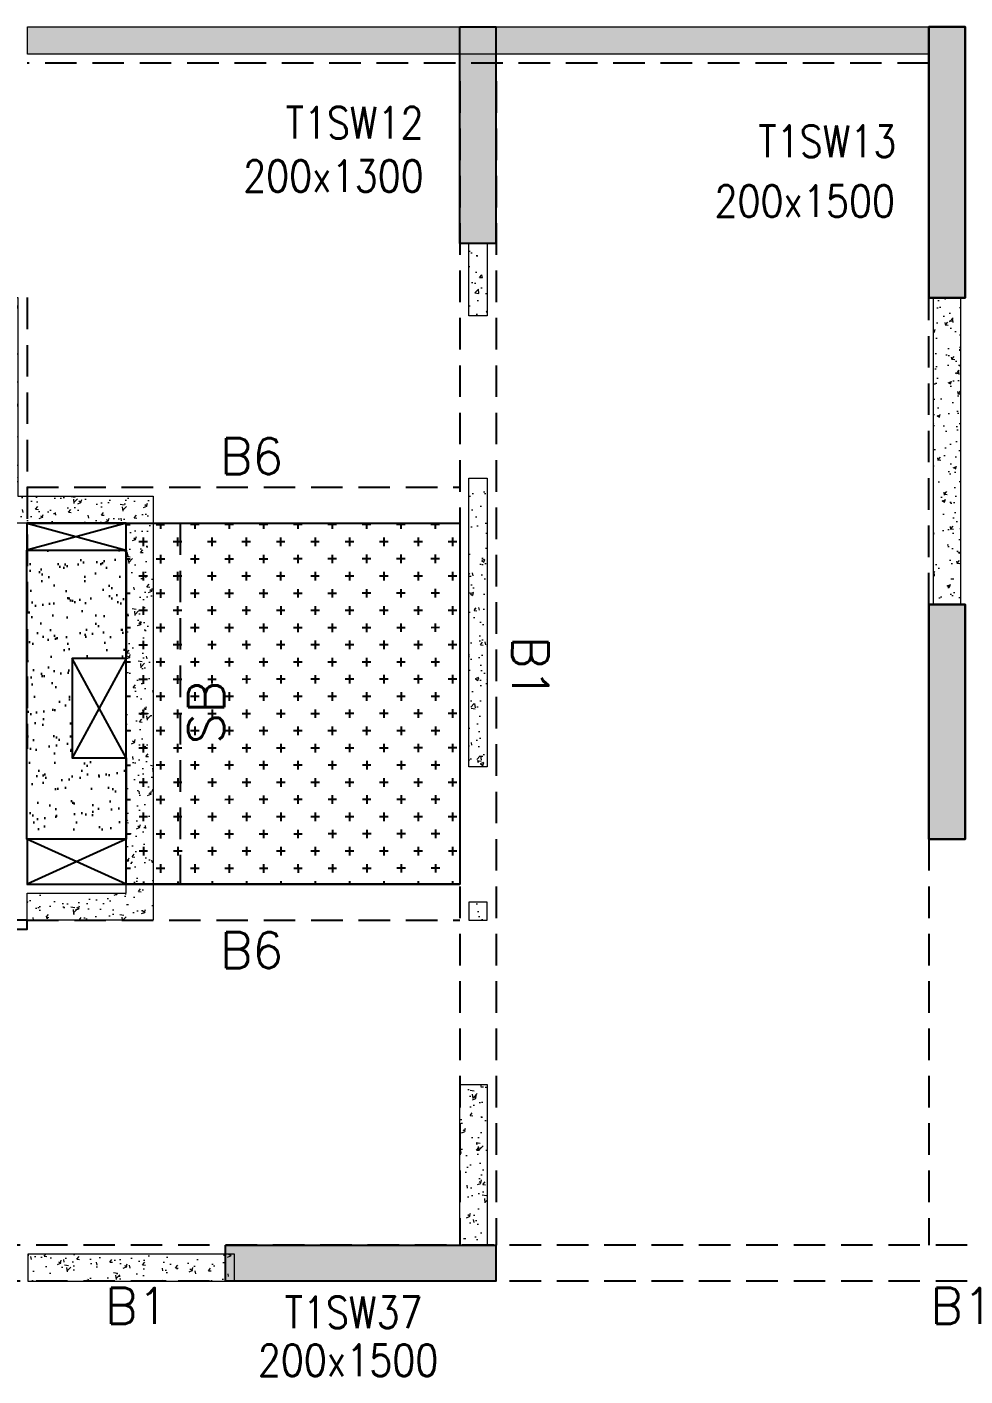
# Model space of a CAD drawing. Header units: millimetres. Extents: x 1078357 to 2594950, y -4969473 to -4636555.
# Drawn here: x 1495799 to 1500999, y -4661533 to -4654058 of the extents above; entities that cross this region are included whole.
import ezdxf

# ---------------------------------------------------------------- set-up
doc = ezdxf.new("R2010")
doc.units = ezdxf.units.MM
doc.linetypes.add('CONTINOUS', pattern=[0])
doc.linetypes.add('HIDDEN', pattern=[0.375, 0.25, -0.125])
for name, color, linetype, lineweight in [('A-_ANOTDIMA_D-', 6, 'Continuous', 13), ('COL. NO.', 30, 'Continuous', 25), ('COL. SIZE', 7, 'Continuous', 25), ('HATCH', 8, 'Continuous', 30), ('S-NON STR RCC WALL', 8, 'Continuous', 0)]:
    doc.layers.add(name, color=color, linetype=linetype, lineweight=lineweight)
for name, color, linetype in [('B-200x325', 201, 'HIDDEN'), ('B-200x650', 241, 'HIDDEN'), ('B-300xSLAB THK.', 151, 'Continuous'), ('BK1-200x650', 241, 'HIDDEN'), ('DROP SLAB', 8, 'Continuous'), ('S-COLUMN_SHEAR WALL', 1, 'Continuous'), ('SLAB FOLD', 8, 'Continuous')]:
    doc.layers.add(name, color=color, linetype=linetype)
doc.styles.add('ROMANS', font='romans.shx', dxfattribs={"width": 0.85})

# ---------------------------------------------------------------- blocks, each defined once
blk = doc.blocks.new('G$CD63B60BD')
at = {"layer": 'COL. NO.', "linetype": 'Continuous', "style": 'ROMANS', "width": 0.85}
for s, p in [('T1SW12', (27733.3, 15281.9, -320.4)), ('T1SW13', (30354.1, 15179.3, -320.4)), ('T1SW37', (27728.1, 8690, -320.4))]:
    blk.add_text(s, height=175, dxfattribs=at).set_placement(p)
at = {"layer": 'COL. SIZE', "linetype": 'Continuous', "style": 'ROMANS', "width": 0.85}
for s, p in [('200x1300', (27498.6, 14986.7, -320.4)), ('200x1500', (30111.3, 14847.6, -320.4)), ('200x1500', (27579.8, 8424.4, -320.4))]:
    blk.add_text(s, height=175, dxfattribs=at).set_placement(p)

msp = doc.modelspace()

# ---------------------------------------------------------------- hatches: boundary and pattern name
at = {"layer": 'DROP SLAB'}
h = msp.add_hatch(dxfattribs=at)
h.set_pattern_fill('CROSS', color=8, scale=15, angle=179.96921)
h.set_pattern_definition([(180.03079016, (-1794917.36, 9383648.555), (-95.1987999, -95.3011726), [47.625, -142.875]), (270.03079016, (-1794941.19, 9383672.35), (95.3011726, -95.1987999), [47.625, -142.875])])
h.paths.add_polyline_path([(1496349.4, -4656808.1), (1498199.4, -4656808.1), (1498199.4, -4658807.9), (1496349.4, -4658807.9)])
at = {"layer": 'HATCH'}
h = msp.add_hatch(dxfattribs=at)
h.set_pattern_fill('AR-SAND', color=8, scale=3, angle=179.97015)
h.set_pattern_definition([(37.47015413, (-3539083.45, 18701550.69), (-4.72361136, 146.8264517), [0, -115.824, 0, -129.54, 0, -123.825]), (7.4701541, (-3539083.45, 18701550.7), (134.9689868, 214.9772528), [0, -62.484, 0, -104.394, 0, -40.005]), (327.4701541, (-3539177.18, 18701550.74), (237.2979035, 0.3075449), [0, -38.1, 0, -137.16, 0, -179.07]), (317.4701541, (-3539177.18, 18701550.74), (229.1017424, 66.759465), [0, -19.05, 0, -89.916, 0, -102.87])])
h.paths.add_polyline_path([(1495799.5, -4656957.9), (1496349.5, -4656957.9), (1496349.5, -4657558), (1496049.5, -4657558), (1496049.5, -4658107.9), (1496349.5, -4658107.9), (1496349.5, -4658557.9), (1495799.5, -4658557.9)])
at = {"layer": 'S-COLUMN_SHEAR WALL', "lineweight": 25}
h = msp.add_hatch(color=1, dxfattribs=at)
h.dxf.hatch_style = 1
h.paths.add_polyline_path([(1498199.4, -4655257.9), (1498399.4, -4655257.9), (1498399.4, -4654057.9), (1498199.4, -4654057.9)])
at = {"layer": 'S-COLUMN_SHEAR WALL', "lineweight": 25, "extrusion": (1.00316e-06, 1.91639e-11, 1)}
h = msp.add_hatch(color=1, dxfattribs=at)
h.dxf.hatch_style = 1
h.paths.add_polyline_path([(1500999.4, -4654057.9), (1500799.4, -4654057.9), (1500799.4, -4655557.9), (1500999.4, -4655557.9)])
at = {"layer": 'S-COLUMN_SHEAR WALL', "lineweight": 25, "extrusion": (-1.00316e-06, 2.11765e-11, 1)}
h = msp.add_hatch(color=1, dxfattribs=at)
h.dxf.hatch_style = 1
h.paths.add_polyline_path([(1500799.4, -4654057.9), (1500999.4, -4654057.9), (1500999.4, -4655557.9), (1500799.4, -4655557.9)])
at = {"layer": 'S-COLUMN_SHEAR WALL', "lineweight": 25, "extrusion": (1.00316e-06, 1.91639e-11, 1)}
h = msp.add_hatch(color=1, dxfattribs=at)
h.dxf.hatch_style = 1
h.paths.add_polyline_path([(1500999.4, -4658557.9), (1500799.4, -4658557.9), (1500799.4, -4657257.9), (1500999.4, -4657257.9)])
at = {"layer": 'S-COLUMN_SHEAR WALL', "lineweight": 25, "extrusion": (-1.00316e-06, 2.11765e-11, 1)}
h = msp.add_hatch(color=1, dxfattribs=at)
h.dxf.hatch_style = 1
h.paths.add_polyline_path([(1500799.4, -4658557.9), (1500999.4, -4658557.9), (1500999.4, -4657257.9), (1500799.4, -4657257.9)])
at = {"layer": 'S-COLUMN_SHEAR WALL', "lineweight": 25}
h = msp.add_hatch(color=1, dxfattribs=at)
h.dxf.hatch_style = 1
h.paths.add_polyline_path([(1496899.4, -4660807.9), (1498399.4, -4660807.9), (1498399.4, -4661007.9), (1496899.4, -4661007.9)])
at = {"layer": 'S-NON STR RCC WALL'}
h = msp.add_hatch(dxfattribs=at)
h.set_pattern_fill('AR-CONC', color=256, angle=180)
h.set_pattern_definition([(50, (-5967120.83, 28073643.48), (182.184669, -15.93908554), [19.05, -209.55]), (355, (-5967120.83, 28073643.48), (-35.2434214, 191.0568452), [15.24, -167.6405842]), (100.4514447, (-5967105.65, 28073642.15), (146.9412471, 175.1177519), [16.1900088, -178.0902446]), (46.1842, (-5967120.83, 28073694.28), (271.0790409, -42.042328), [28.575, -314.325]), (96.6355576, (-5967098.24, 28073690.78), (237.404134, 247.4261246), [24.2850231, -267.1356082]), (351.1841512, (-5967120.83, 28073694.28), (237.404134, 247.4261246), [22.859967, -251.459732]), (21, (-5967095.43, 28073681.58), (151.6143913, -102.2651982), [19.05, -209.55]), (326, (-5967095.43, 28073681.58), (61.8020283, 184.1879661), [15.24, -167.64]), (71.451445, (-5967082.8, 28073673.06), (213.4164193, 81.9227689), [16.1900088, -178.0899376]), (37.5, (-5967120.83, 28073643.48), (3.08860325, 84.55503887), [0, -165.608, 0, -170.18, 0, -168.275]), (7.5, (-5967120.83, 28073643.48), (66.8196625, 100.18057482), [0, -97.028, 0, -161.798, 0, -64.135]), (327.5, (-5967177.47, 28073643.48), (135.59059517, -5.72874399), [0, -63.5, 0, -198.12, 0, -262.89]), (317.5, (-5967202.87, 28073643.48), (148.1291814, 25.42649103), [0, -82.55, 0, -131.572, 0, -186.69])])
h.paths.add_polyline_path([(1495802.5, -4654057.9), (1500799.6, -4654057.9), (1500799.6, -4654207.9), (1495802.5, -4654207.9)])
h = msp.add_hatch(dxfattribs=at)
h.set_pattern_fill('AR-CONC', color=256, angle=180)
h.set_pattern_definition([(50, (1498312.62, -4614655.87), (182.18467, -15.9391), [19.05, -209.55]), (355, (1498312.62, -4614655.87), (-35.2434, 191.05685), [15.24, -167.6406]), (100.45144, (1498327.8, -4614657.2), (146.94125, 175.11775), [16.19, -178.09024]), (46.1842, (1498312.62, -4614605.07), (271.079, -42.0423), [28.575, -314.325]), (96.63556, (1498335.21, -4614608.57), (237.4041, 247.4261), [24.285, -267.1356]), (351.18415, (1498312.62, -4614605.07), (237.4041, 247.4261), [22.86, -251.4597]), (21, (1498338.02, -4614617.77), (151.6144, -102.2652), [19.05, -209.55]), (326, (1498338.02, -4614617.77), (61.802, 184.188), [15.24, -167.64]), (71.45144, (1498350.66, -4614626.29), (213.4164, 81.9228), [16.19, -178.0899]), (37.5, (1498312.624, -4614655.87), (3.0886, 84.55504), [0, -165.608, 0, -170.18, 0, -168.275]), (7.5, (1498312.62, -4614655.87), (66.81966, 100.18057), [0, -97.028, 0, -161.798, 0, -64.135]), (327.5, (1498255.98, -4614655.87), (135.5906, -5.72874), [0, -63.5, 0, -198.12, 0, -262.89]), (317.5, (1498230.58, -4614655.87), (148.12918, 25.4265), [0, -82.55, 0, -131.572, 0, -186.69])])
h.paths.add_polyline_path([(1498249.6, -4655257.9), (1498349.6, -4655257.9), (1498349.6, -4655657.9), (1498249.6, -4655657.9)])
h = msp.add_hatch(dxfattribs=at)
h.set_pattern_fill('AR-CONC', color=256, angle=180)
h.set_pattern_definition([(50, (-4869896.11, 23389624.3), (182.184669, -15.9390855), [19.05, -209.55]), (355, (-4869896.11, 23389624.3), (-35.2434214, 191.0568452), [15.24, -167.6405842]), (100.4514447, (-4869880.93, 23389622.96), (146.9412471, 175.1177519), [16.1900088, -178.0902446]), (46.1842, (-4869896.11, 23389675.1), (271.0790409, -42.042328), [28.575, -314.325]), (96.6355576, (-4869873.52, 23389671.6), (237.404134, 247.4261246), [24.2850231, -267.1356082]), (351.1841512, (-4869896.1, 23389675.1), (237.404134, 247.4261246), [22.859967, -251.459732]), (21, (-4869870.71, 23389662.4), (151.6143913, -102.2651982), [19.05, -209.55]), (326, (-4869870.71, 23389662.4), (61.8020283, 184.1879661), [15.24, -167.64]), (71.451445, (-4869858.08, 23389653.87), (213.4164193, 81.9227689), [16.1900088, -178.0899376]), (37.5, (-4869896.11, 23389624.29), (3.08860325, 84.55503887), [0, -165.608, 0, -170.18, 0, -168.275]), (7.5, (-4869896.11, 23389624.29), (66.8196625, 100.18057482), [0, -97.028, 0, -161.798, 0, -64.135]), (327.5, (-4869952.754, 23389624.29), (135.59059517, -5.728744), [0, -63.5, 0, -198.12, 0, -262.89]), (317.5, (-4869978.15, 23389624.29), (148.1291814, 25.42649103), [0, -82.55, 0, -131.572, 0, -186.69])])
h.paths.add_polyline_path([(1496499.6, -4656657.9), (1496499.6, -4659007.9), (1495799.6, -4659007.9), (1495799.6, -4658857.9), (1496349.6, -4658857.9), (1496349.6, -4656807.9), (1495599.6, -4656807.9), (1495599.6, -4655557.8), (1495749.6, -4655557.8), (1495749.6, -4656657.9)])
at = {"layer": 'S-NON STR RCC WALL', "ltscale": 700}
h = msp.add_hatch(dxfattribs=at)
h.set_pattern_fill('AR-CONC', color=256)
h.set_pattern_definition([(50, (367708.27, 69646.9), (182.184669, -15.9390855), [19.05, -209.55]), (355, (367708.27, 69646.9), (-35.2434214, 191.056845), [15.24, -167.640584]), (100.4514447, (367723.45, 69645.57), (146.941247, 175.117752), [16.190009, -178.0902446]), (46.1842, (367708.27, 69697.7), (271.079041, -42.042328), [28.575, -314.325]), (96.6355576, (367730.86, 69694.2), (237.404134, 247.426125), [24.285023, -267.135608]), (351.184151, (367708.27, 69697.7), (237.404134, 247.426125), [22.859967, -251.459732]), (21, (367733.67, 69685), (151.6143913, -102.265198), [19.05, -209.55]), (326, (367733.67, 69685), (61.802028, 184.187966), [15.24, -167.64]), (71.451445, (367746.3, 69676.47), (213.416419, 81.922769), [16.190009, -178.0899376]), (37.5, (367708.27, 69646.894), (3.08860325, 84.5550389), [0, -165.608, 0, -170.18, 0, -168.275]), (7.5, (367708.27, 69646.89), (66.8196625, 100.1805748), [0, -97.028, 0, -161.798, 0, -64.135]), (327.5, (367651.63, 69646.894), (135.5905952, -5.728744), [0, -63.5, 0, -198.12, 0, -262.89]), (317.5, (367626.23, 69646.89), (148.1291814, 25.426491), [0, -82.55, 0, -131.572, 0, -186.69])])
h.paths.add_polyline_path([(1500824.6, -4655557.8), (1500974.6, -4655557.8), (1500974.6, -4657257.8), (1500824.6, -4657257.8)])
at = {"layer": 'S-NON STR RCC WALL'}
h = msp.add_hatch(dxfattribs=at)
h.set_pattern_fill('AR-CONC', color=256, angle=180)
h.set_pattern_definition([(50, (2595537.34, -9298675.05), (182.184669, -15.9390855), [19.05, -209.55]), (355, (2595537.34, -9298675.05), (-35.2434214, 191.056845), [15.24, -167.640584]), (100.4514447, (2595552.52, -9298676.38), (146.941247, 175.117752), [16.190009, -178.0902446]), (46.1842, (2595537.34, -9298624.25), (271.079041, -42.042328), [28.575, -314.325]), (96.6355576, (2595559.93, -9298627.76), (237.404134, 247.426125), [24.285023, -267.135608]), (351.184151, (2595537.34, -9298624.25), (237.404134, 247.426125), [22.859967, -251.459732]), (21, (2595562.74, -9298636.95), (151.6143913, -102.265198), [19.05, -209.55]), (326, (2595562.74, -9298636.95), (61.802028, 184.187966), [15.24, -167.64]), (71.451445, (2595575.37, -9298645.48), (213.416419, 81.922769), [16.190009, -178.0899376]), (37.5, (2595537.34, -9298675.054), (3.08860325, 84.5550389), [0, -165.608, 0, -170.18, 0, -168.275]), (7.5, (2595537.34, -9298675.05), (66.8196625, 100.1805748), [0, -97.028, 0, -161.798, 0, -64.135]), (327.5, (2595480.7, -9298675.054), (135.5905952, -5.728744), [0, -63.5, 0, -198.12, 0, -262.89]), (317.5, (2595455.3, -9298675.05), (148.1291814, 25.426491), [0, -82.55, 0, -131.572, 0, -186.69])])
h.paths.add_polyline_path([(1498249.6, -4656557.9), (1498349.6, -4656557.9), (1498349.6, -4658157.9), (1498249.6, -4658157.9)])
h = msp.add_hatch(dxfattribs=at)
h.set_pattern_fill('AR-CONC', color=256, angle=180)
h.set_pattern_definition([(50, (2595524.13, -9300039.72), (182.184669, -15.9390855), [19.05, -209.55]), (355, (2595524.13, -9300039.72), (-35.2434214, 191.056845), [15.24, -167.640584]), (100.4514447, (2595539.3, -9300041.05), (146.941247, 175.117752), [16.190009, -178.0902446]), (46.1842, (2595524.13, -9299988.92), (271.079041, -42.042328), [28.575, -314.325]), (96.6355576, (2595546.72, -9299992.42), (237.404134, 247.426125), [24.285023, -267.135608]), (351.184151, (2595524.13, -9299988.92), (237.404134, 247.426125), [22.859967, -251.459732]), (21, (2595549.53, -9300001.62), (151.6143913, -102.265198), [19.05, -209.55]), (326, (2595549.53, -9300001.62), (61.802028, 184.187966), [15.24, -167.64]), (71.451445, (2595562.16, -9300010.14), (213.416419, 81.922769), [16.190009, -178.0899376]), (37.5, (2595524.126, -9300039.72), (3.08860325, 84.5550389), [0, -165.608, 0, -170.18, 0, -168.275]), (7.5, (2595524.13, -9300039.72), (66.8196625, 100.1805748), [0, -97.028, 0, -161.798, 0, -64.135]), (327.5, (2595467.484, -9300039.72), (135.5905952, -5.728744), [0, -63.5, 0, -198.12, 0, -262.89]), (317.5, (2595442.08, -9300039.72), (148.1291814, 25.426491), [0, -82.55, 0, -131.572, 0, -186.69])])
h.paths.add_polyline_path([(1498249.6, -4659007.9), (1498349.6, -4659007.9), (1498349.6, -4658907.9), (1498249.6, -4658907.9)])
h = msp.add_hatch(dxfattribs=at)
h.set_pattern_fill('AR-CONC', color=256, angle=180)
h.set_pattern_definition([(50, (-5953335.58, 28073643.47), (182.184669, -15.93908554), [19.05, -209.55]), (355, (-5953335.58, 28073643.47), (-35.2434214, 191.0568452), [15.24, -167.6405842]), (100.4514447, (-5953320.4, 28073642.14), (146.9412471, 175.1177519), [16.1900088, -178.0902446]), (46.1842, (-5953335.58, 28073694.27), (271.0790409, -42.042328), [28.575, -314.325]), (96.6355576, (-5953313, 28073690.77), (237.404134, 247.4261246), [24.2850231, -267.1356082]), (351.1841512, (-5953335.58, 28073694.27), (237.404134, 247.4261246), [22.859967, -251.459732]), (21, (-5953310.18, 28073681.57), (151.6143913, -102.2651982), [19.05, -209.55]), (326, (-5953310.18, 28073681.57), (61.8020283, 184.1879661), [15.24, -167.64]), (71.451445, (-5953297.55, 28073673.05), (213.4164193, 81.9227689), [16.1900088, -178.0899376]), (37.5, (-5953335.58, 28073643.47), (3.08860325, 84.55503887), [0, -165.608, 0, -170.18, 0, -168.275]), (7.5, (-5953335.58, 28073643.47), (66.8196625, 100.18057482), [0, -97.028, 0, -161.798, 0, -64.135]), (327.5, (-5953392.22, 28073643.47), (135.59059517, -5.72874399), [0, -63.5, 0, -198.12, 0, -262.89]), (317.5, (-5953417.62, 28073643.47), (148.1291814, 25.42649103), [0, -82.55, 0, -131.572, 0, -186.69])])
h.paths.add_polyline_path([(1498199.6, -4659917.9), (1498349.6, -4659917.9), (1498349.6, -4660807.8), (1498199.6, -4660807.8)])
h = msp.add_hatch(dxfattribs=at)
h.set_pattern_fill('AR-CONC', color=256)
h.set_pattern_definition([(50, (-4869896.11, 23389624.3), (182.184669, -15.9390855), [19.05, -209.55]), (355, (-4869896.11, 23389624.3), (-35.2434214, 191.0568452), [15.24, -167.6405842]), (100.4514447, (-4869880.93, 23389622.96), (146.9412471, 175.1177519), [16.1900088, -178.0902446]), (46.1842, (-4869896.11, 23389675.1), (271.0790409, -42.042328), [28.575, -314.325]), (96.6355576, (-4869873.52, 23389671.6), (237.404134, 247.4261246), [24.2850231, -267.1356082]), (351.1841512, (-4869896.1, 23389675.1), (237.404134, 247.4261246), [22.859967, -251.459732]), (21, (-4869870.71, 23389662.4), (151.6143913, -102.2651982), [19.05, -209.55]), (326, (-4869870.71, 23389662.4), (61.8020283, 184.1879661), [15.24, -167.64]), (71.451445, (-4869858.08, 23389653.87), (213.4164193, 81.9227689), [16.1900088, -178.0899376]), (37.5, (-4869896.11, 23389624.29), (3.08860325, 84.55503887), [0, -165.608, 0, -170.18, 0, -168.275]), (7.5, (-4869896.11, 23389624.29), (66.8196625, 100.18057482), [0, -97.028, 0, -161.798, 0, -64.135]), (327.5, (-4869952.754, 23389624.29), (135.59059517, -5.728744), [0, -63.5, 0, -198.12, 0, -262.89]), (317.5, (-4869978.15, 23389624.29), (148.1291814, 25.42649103), [0, -82.55, 0, -131.572, 0, -186.69])])
h.paths.add_polyline_path([(1496949.6, -4660857.9), (1495805.1, -4660857.9), (1495805.1, -4661007.9), (1496949.6, -4661007.9)])

# ---------------------------------------------------------------- linework, layer by layer
at = {"layer": 'B-200x325', "ltscale": 700}
for p, q in [((1495799.3, -4656608.1, 0), (1498199.3, -4656608.1, 0)), ((1495799.5, -4659007.9, 0), (1498199.3, -4659007.9, 0))]:
    msp.add_line(p, q, dxfattribs=at)
at = {"layer": 'B-200x325', "linetype": 'Continuous', "ltscale": 700}
for p, q in [((1495799.3, -4656808.1, 0), (1498199.3, -4656808.1, 0)), ((1495799.5, -4658807.9, 0), (1498199.3, -4658807.9, 0))]:
    msp.add_line(p, q, dxfattribs=at)
at = {"layer": 'B-200x650', "linetype": 'HIDDEN', "ltscale": 700}
for p, q in [((1500799.6, -4654257.9, 0), (1495799.6, -4654257.9, 0)), ((1498199.6, -4654357.9, 0), (1498199.6, -4660807.8, 0)), ((1498399.6, -4654357.9, 0), (1498399.6, -4660807.8, 0)), ((1495799.6, -4655557.8, 0), (1495799.6, -4658057.9, 0)), ((1500799.6, -4657257.8, 0), (1500799.6, -4655557.8, 0)), ((1500799.6, -4658557.9, 0), (1500799.6, -4660807.8, 0)), ((1505999.6, -4660807.8, 0), (1495143, -4660807.8, 0)), ((1505999.6, -4661007.8, 0), (1495143, -4661007.8, 0))]:
    msp.add_line(p, q, dxfattribs=at)
at = {"layer": 'B-300xSLAB THK.', "linetype": 'HIDDEN', "ltscale": 700}
for p, q in [((1496348.1, -4656808.4, 0), (1496348.1, -4658808.2, 0)), ((1496648.1, -4656808.4, 0), (1496648.1, -4658808.2, 0))]:
    msp.add_line(p, q, dxfattribs=at)
at = {"layer": 'BK1-200x650', "linetype": 'Continuous', "ltscale": 700, "elevation": 0}
msp.add_lwpolyline([(1495799.6, -4659007.9), (1495599.6, -4659007.9), (1495599.6, -4659058), (1495799.6, -4659058)], close=True, dxfattribs=at)
at = {"layer": 'DROP SLAB', "color": 3, "linetype": 'CONTINOUS', "ltscale": 500}
for p, q in [((1495799.5, -4656807.9, 0), (1496349.5, -4656957.9, 0)), ((1496348.7, -4656808.2, 0), (1495799.5, -4656957.9, 0)), ((1496349.6, -4657557.9, 0), (1496049.5, -4658107.9, 0)), ((1496349.6, -4658107.9, 0), (1496049.5, -4657557.9, 0)), ((1496349.5, -4658807.9, 0), (1495799.5, -4658557.9, 0)), ((1496349.5, -4658557.9, 0), (1495799.7, -4658807.9, 0))]:
    msp.add_line(p, q, dxfattribs=at)
at = {"layer": 'DROP SLAB', "color": 3, "linetype": 'CONTINOUS', "ltscale": 500, "elevation": 0}
for points in [[(1496349.5, -4656808.2), (1495799.5, -4656808.2), (1495799.5, -4656957.9), (1496349.5, -4656957.9)], [(1496349.4, -4656808.1), (1498199.4, -4656808.1), (1498199.4, -4658807.9), (1496349.4, -4658807.9)], [(1496349.5, -4657557.9), (1496049.5, -4657557.9), (1496049.5, -4658107.9), (1496349.5, -4658107.9)], [(1496349.5, -4658557.9), (1495799.7, -4658557.9), (1495799.7, -4658807.9), (1496349.5, -4658807.9)]]:
    msp.add_lwpolyline(points, close=True, dxfattribs=at)
at = {"layer": 'S-COLUMN_SHEAR WALL', "color": 1, "lineweight": 25, "elevation": 0}
for points in [[(1498199.4, -4654057.9), (1498399.4, -4654057.9), (1498399.4, -4655257.9), (1498199.4, -4655257.9)], [(1496899.4, -4660807.9), (1498399.4, -4660807.9), (1498399.4, -4661007.9), (1496899.4, -4661007.9)]]:
    msp.add_lwpolyline(points, close=True, dxfattribs=at)
at = {"layer": 'S-COLUMN_SHEAR WALL', "color": 1, "lineweight": 25, "extrusion": (1.00316e-06, 1.91639e-11, 1), "elevation": 1.5}
for points in [[(1500999.4, -4654057.9), (1500799.4, -4654057.9), (1500799.4, -4655557.9), (1500999.4, -4655557.9)], [(1500999.4, -4658557.9), (1500799.4, -4658557.9), (1500799.4, -4657257.9), (1500999.4, -4657257.9)]]:
    msp.add_lwpolyline(points, close=True, dxfattribs=at)
at = {"layer": 'S-COLUMN_SHEAR WALL', "color": 1, "lineweight": 25, "extrusion": (-1.00316e-06, 2.11765e-11, 1), "elevation": -1.5}
for points in [[(1500799.4, -4654057.9), (1500999.4, -4654057.9), (1500999.4, -4655557.9), (1500799.4, -4655557.9)], [(1500799.4, -4658557.9), (1500999.4, -4658557.9), (1500999.4, -4657257.9), (1500799.4, -4657257.9)]]:
    msp.add_lwpolyline(points, close=True, dxfattribs=at)
at = {"layer": 'S-NON STR RCC WALL', "elevation": 0}
for points in [[(1495802.5, -4654057.9), (1500799.6, -4654057.9), (1500799.6, -4654207.9), (1495802.5, -4654207.9)], [(1498249.6, -4655257.9), (1498349.6, -4655257.9), (1498349.6, -4655657.9), (1498249.6, -4655657.9)], [(1496499.6, -4656657.9), (1496499.6, -4659007.9), (1495799.6, -4659007.9), (1495799.6, -4658857.9), (1496349.6, -4658857.9), (1496349.6, -4656807.9), (1495599.6, -4656807.9), (1495599.6, -4655557.8), (1495749.6, -4655557.8), (1495749.6, -4656657.9)]]:
    msp.add_lwpolyline(points, close=True, dxfattribs=at)
at = {"layer": 'S-NON STR RCC WALL', "ltscale": 700, "elevation": 0}
for points in [[(1500824.6, -4655557.8), (1500974.6, -4655557.8), (1500974.6, -4657257.8), (1500824.6, -4657257.8)], [(1498249.6, -4656557.9), (1498349.6, -4656557.9), (1498349.6, -4658157.9), (1498249.6, -4658157.9)], [(1498249.6, -4659007.9), (1498349.6, -4659007.9), (1498349.6, -4658907.9), (1498249.6, -4658907.9)], [(1498199.6, -4659917.9), (1498349.6, -4659917.9), (1498349.6, -4660807.8), (1498199.6, -4660807.8)], [(1496949.6, -4660857.9), (1495805.1, -4660857.9), (1495805.1, -4661007.9), (1496949.6, -4661007.9)]]:
    msp.add_lwpolyline(points, close=True, dxfattribs=at)
at = {"layer": 'SLAB FOLD', "color": 8, "ltscale": 1000, "elevation": 0}
msp.add_lwpolyline([(1495799.5, -4656957.9), (1496349.5, -4656957.9), (1496349.5, -4657558), (1496049.5, -4657558), (1496049.5, -4658107.9), (1496349.5, -4658107.9), (1496349.5, -4658557.9), (1495799.5, -4658557.9), (1495799.5, -4656957.9)], dxfattribs=at)

# ---------------------------------------------------------------- block references
at = {"layer": 'A-_ANOTDIMA_D-', "color": 2, "ltscale": 700}
msp.add_blockref('G$CD63B60BD', (1469499.4, -4669957.9, 0), dxfattribs=at)

# ---------------------------------------------------------------- texts
at = {"layer": 'B-200x325', "linetype": 'Continuous', "ltscale": 700, "style": 'ROMANS'}
for p in [(1496868.8, -4656536, -2.7), (1496868.8, -4659273.1, -2.7)]:
    msp.add_text('B6', height=200, rotation=359.99866, dxfattribs=at).set_placement(p)
at = {"layer": 'B-200x650', "linetype": 'HIDDEN', "ltscale": 500, "style": 'ROMANS'}
for rotation, p in [(269.99906, (1498490, -4657432.8, -2.7)), (359.99906, (1496232.6, -4661245, -2.7)), (359.99906, (1500807.1, -4661244.9, -2.7))]:
    msp.add_text('B1', height=200, rotation=rotation, dxfattribs=at).set_placement(p)
at = {"layer": 'B-300xSLAB THK.', "linetype": 'Continuous', "ltscale": 700, "style": 'ROMANS'}
msp.add_text('SB', height=200, rotation=90.00094, dxfattribs=at).set_placement((1496892.8, -4658032.5, -2.7))

doc.saveas('drawing.dxf')
